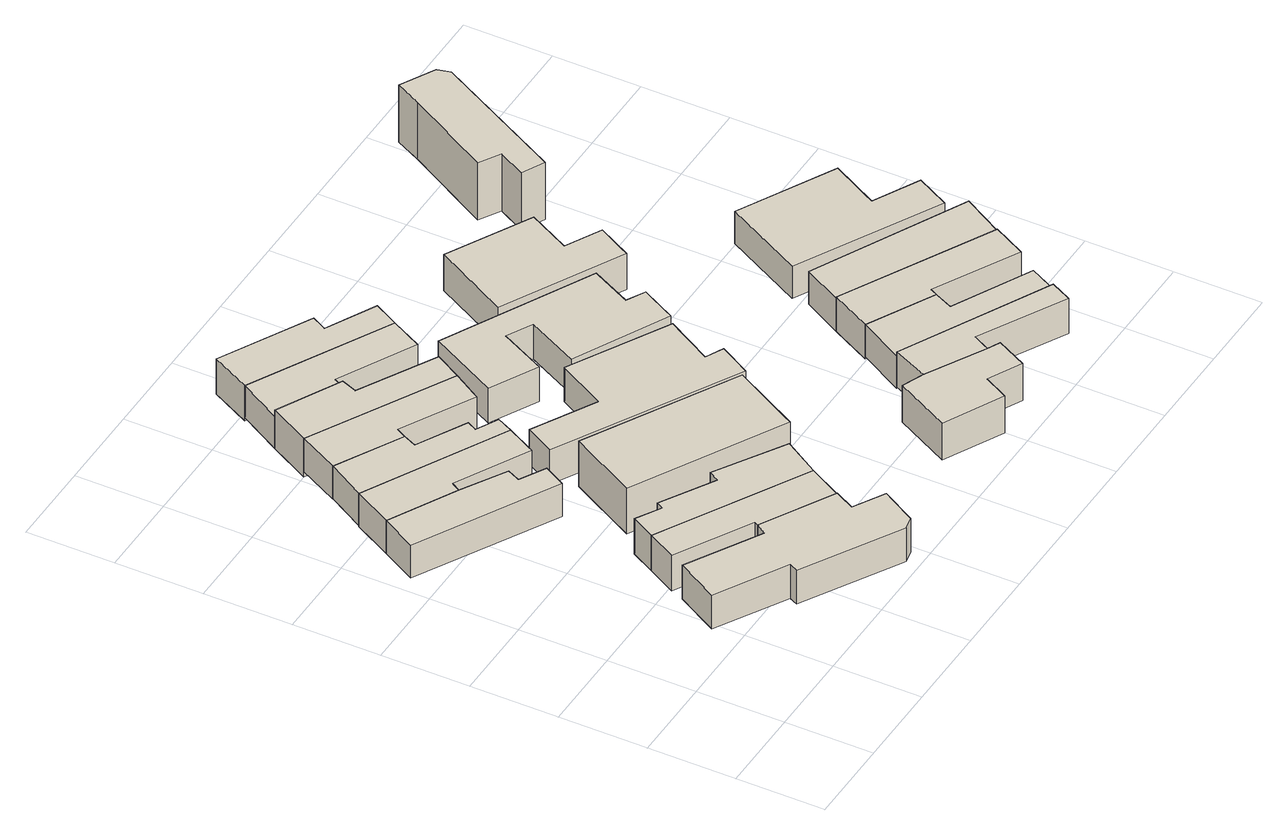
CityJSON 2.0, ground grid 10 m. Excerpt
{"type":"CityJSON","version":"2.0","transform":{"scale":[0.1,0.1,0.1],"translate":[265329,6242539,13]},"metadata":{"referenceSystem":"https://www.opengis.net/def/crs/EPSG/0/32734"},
"CityObjects":{
"building1":{"type":"Building","attributes":{"address":"50 Coleridge Road Salt River Cape Town","building":"house","building:levels":"1","footprint":{"type":"Polygon"},"plus_code":"CGXCXPXR+X9V","ground_height":15.85,"building_height":4.1,"roof_height":19.95},"geometry":[{"type":"Solid","lod":"1","boundaries":[[[[0,1,2,3,4,5]],[[1,6,7,3,2]],[[6,8,9,7]],[[8,10,11,9]],[[10,12,13,11]],[[12,14,15,13]],[[14,16,17,15]],[[16,18,19,17]],[[18,20,21,19]],[[20,22,23,21]],[[22,0,5,4,23]],[[4,3,7,9,11,13,15,17,19,21,23]],[[22,20,18,16,14,12,10,8,6,1,0]]]]}]},
"building2":{"type":"Building","attributes":{"address":"49 Burns Road Salt River Cape Town","building":"house","building:levels":"1","footprint":{"type":"Polygon"},"plus_code":"CFXRXPXR+XMW","ground_height":14.79,"building_height":4.1,"roof_height":18.89},"geometry":[{"type":"Solid","lod":"1","boundaries":[[[[24,25,26,27]],[[25,28,29,26]],[[28,30,31,29]],[[30,32,33,31]],[[32,34,35,33]],[[34,36,37,35]],[[36,24,27,37]],[[27,26,29,31,33,35,37]],[[36,34,32,30,28,25,24]]]]}]},
"building3":{"type":"Building","attributes":{"address":"Coleridge Road Salt River Cape Town","building":"house","building:levels":"1","footprint":{"type":"Polygon"},"plus_code":"CGX9X7X5+X7W","ground_height":15.67,"building_height":4.1,"roof_height":19.77},"geometry":[{"type":"Solid","lod":"1","boundaries":[[[[38,39,40,41]],[[39,42,43,40]],[[42,44,45,43]],[[44,46,2,45]],[[46,47,5,2]],[[47,38,41,5]],[[41,40,43,45,2,5]],[[47,46,44,42,39,38]]]]}]},
"building4":{"type":"Building","attributes":{"address":"47 Burns Road Salt River Cape Town","building":"house","building:levels":"1","footprint":{"type":"Polygon"},"plus_code":"CFXXXHXJ+X6X","ground_height":14.79,"building_height":4.1,"roof_height":18.89},"geometry":[{"type":"Solid","lod":"1","boundaries":[[[[36,34,35,37]],[[34,48,49,35]],[[48,50,51,49]],[[50,52,53,51]],[[52,54,55,53]],[[54,36,37,55]],[[37,35,49,51,53,55]],[[54,52,50,48,34,36]]]]}]},
"building5":{"type":"Building","attributes":{"address":"Coleridge Road Salt River Cape Town","building":"house","building:levels":"1","footprint":{"type":"Polygon"},"plus_code":"CGXJX3XW+X3V","ground_height":15.67,"building_height":4.1,"roof_height":19.77},"geometry":[{"type":"Solid","lod":"1","boundaries":[[[[38,56,57,41]],[[56,58,59,57]],[[58,60,61,59]],[[60,62,63,61]],[[62,64,65,63]],[[64,66,67,65]],[[66,39,40,67]],[[39,38,41,40]],[[41,57,59,61,63,65,67,40]],[[39,66,64,62,60,58,56,38]]]]}]},
"building6":{"type":"Building","attributes":{"address":"45 Burns Road Salt River Cape Town","building":"house","building:levels":"1","footprint":{"type":"Polygon"},"plus_code":"CGX4XCX5+X8W","ground_height":14.79,"building_height":4.1,"roof_height":18.89},"geometry":[{"type":"Solid","lod":"1","boundaries":[[[[68,69,53,55]],[[69,70,71,53]],[[70,72,73,71]],[[72,74,75,73]],[[74,76,77,75]],[[76,78,79,77]],[[78,80,81,79]],[[80,68,55,81]],[[55,53,71,73,75,77,79,81]],[[80,78,76,74,72,70,69,68]]]]}]},
"building7":{"type":"Building","attributes":{"address":"43 Burns Road Salt River Cape Town","building":"house","building:levels":"1","footprint":{"type":"Polygon"},"plus_code":"CGX6XCXP+XRV","ground_height":14.75,"building_height":4.1,"roof_height":18.85},"geometry":[{"type":"Solid","lod":"1","boundaries":[[[[82,83,79,81]],[[83,84,85,79]],[[84,86,87,85]],[[86,88,89,87]],[[88,90,91,89]],[[90,82,81,91]],[[81,79,85,87,89,91]],[[90,88,86,84,83,82]]]]}]},
"building8":{"type":"Building","attributes":{"address":"44 Coleridge Road Salt River Cape Town","building":"church","building:levels":"1.5","footprint":{"type":"Polygon"},"plus_code":"CGXQXQXV+XJX","ground_height":15.18,"building_height":5.5,"roof_height":20.68},"geometry":[{"type":"Solid","lod":"1","boundaries":[[[[92,93,94,95]],[[93,96,97,94]],[[96,98,99,97]],[[98,92,95,99]],[[95,94,97,99]],[[98,96,93,92]]]]}]},
"building9":{"type":"Building","attributes":{"address":"41 Burns Road Salt River Cape Town","building":"house","building:levels":"1","footprint":{"type":"Polygon"},"plus_code":"CGXCX8XF+XRX","ground_height":14.75,"building_height":4.1,"roof_height":18.85},"geometry":[{"type":"Solid","lod":"1","boundaries":[[[[100,101,89,91]],[[101,102,103,89]],[[102,104,105,103]],[[104,106,107,108,105]],[[106,109,110,111,108,107]],[[109,100,91,111,110]],[[91,89,103,105,108,111]],[[109,106,104,102,101,100]]]]}]},
"building10":{"type":"Building","attributes":{"address":"39 Burns Road Salt River Cape Town","building":"house","building:levels":"1","footprint":{"type":"Polygon"},"plus_code":"CGXFXHXW+X2W","ground_height":14.01,"building_height":4.1,"roof_height":18.11},"geometry":[{"type":"Solid","lod":"1","boundaries":[[[[109,106,107,110]],[[106,112,113,107]],[[112,114,115,113]],[[114,116,117,115]],[[116,118,119,117]],[[118,109,110,119]],[[110,107,113,115,117,119]],[[118,116,114,112,106,109]]]]}]},
"building11":{"type":"Building","attributes":{"address":"42 Coleridge Road Salt River Cape Town","building":"house","building:levels":"1","footprint":{"type":"Polygon"},"plus_code":"CHX4XVX7+XMR","ground_height":14.98,"building_height":4.1,"roof_height":19.08},"geometry":[{"type":"Solid","lod":"1","boundaries":[[[[120,121,122,123]],[[121,124,125,122]],[[124,126,127,125]],[[126,128,129,127]],[[128,130,131,129]],[[130,132,133,131]],[[132,134,135,133]],[[134,120,123,135]],[[123,122,125,127,129,131,133,135]],[[134,132,130,128,126,124,121,120]]]]}]},
"building12":{"type":"Building","attributes":{"address":"37 Burns Road Salt River Cape Town","building":"house","building:levels":"1","footprint":{"type":"Polygon"},"plus_code":"CGXHXMX2+X4W","ground_height":14.01,"building_height":4.1,"roof_height":18.11},"geometry":[{"type":"Solid","lod":"1","boundaries":[[[[136,137,117,119]],[[137,138,139,117]],[[138,140,141,139]],[[140,142,143,141]],[[142,144,145,143]],[[144,136,119,145]],[[119,117,139,141,143,145]],[[144,142,140,138,137,136]]]]}]},
"building13":{"type":"Building","attributes":{"address":"53 Coleridge Road Salt River Cape Town","building":"house","building:levels":"1","footprint":{"type":"Polygon"},"plus_code":"CHXRXWXC+XCW","ground_height":15.79,"building_height":4.1,"roof_height":19.89},"geometry":[{"type":"Solid","lod":"1","boundaries":[[[[146,147,148,149]],[[147,150,151,148]],[[150,152,153,151]],[[152,154,155,153]],[[154,156,157,155]],[[156,158,159,157]],[[158,160,161,159]],[[160,146,149,161]],[[149,148,151,153,155,157,159,161]],[[160,158,156,154,152,150,147,146]]]]}]},
"building14":{"type":"Building","attributes":{"address":"40 Coleridge Road Salt River Cape Town","building":"house","building:levels":"1","footprint":{"type":"Polygon"},"plus_code":"CHXFXHXF+X2W","ground_height":14.5,"building_height":4.1,"roof_height":18.6},"geometry":[{"type":"Solid","lod":"1","boundaries":[[[[162,163,164,165]],[[163,166,167,164]],[[166,168,169,167]],[[168,170,171,169]],[[170,172,173,171]],[[172,174,175,173]],[[174,176,177,175]],[[176,178,179,177]],[[178,180,181,179]],[[180,162,165,181]],[[165,164,167,169,171,173,175,177,179,181]],[[180,178,176,174,172,170,168,166,163,162]]]]}]},
"building15":{"type":"Building","attributes":{"address":"51 Coleridge Road Salt River Cape Town","building":"house","building:levels":"1","footprint":{"type":"Polygon"},"plus_code":"CJX4X7X9+XVV","ground_height":15.79,"building_height":4.1,"roof_height":19.89},"geometry":[{"type":"Solid","lod":"1","boundaries":[[[[182,183,184,185]],[[183,186,187,159,184]],[[186,188,189,157,159,187]],[[188,190,191,157,189]],[[190,192,193,191]],[[192,182,185,193]],[[185,184,159,157,191,193]],[[192,190,188,186,183,182]]]]}]},
"building16":{"type":"Building","attributes":{"address":"38 Coleridge Road Salt River Cape Town","building":"house","building:levels":"1","footprint":{"type":"Polygon"},"plus_code":"CHXMX6XG+XGV","ground_height":14.5,"building_height":4.1,"roof_height":18.6},"geometry":[{"type":"Solid","lod":"1","boundaries":[[[[194,195,196,197]],[[195,198,199,196]],[[198,200,201,199]],[[200,202,203,201]],[[202,204,205,203]],[[204,194,197,205]],[[197,196,199,201,203,205]],[[204,202,200,198,195,194]]]]}]},
"building17":{"type":"Building","attributes":{"address":"49 Coleridge Road Salt River Cape Town","building":"house","building:levels":"1","footprint":{"type":"Polygon"},"plus_code":"CJX9XMXX+XWV","ground_height":15.16,"building_height":4.1,"roof_height":19.26},"geometry":[{"type":"Solid","lod":"1","boundaries":[[[[206,207,208,209]],[[207,210,211,208]],[[210,212,213,211]],[[212,214,215,213]],[[214,216,217,215]],[[216,206,209,217]],[[209,208,211,213,215,217]],[[216,214,212,210,207,206]]]]}]},
"building18":{"type":"Building","attributes":{"address":"47 Coleridge Road Salt River Cape Town","building":"house","building:levels":"1","footprint":{"type":"Polygon"},"plus_code":"CJXFX2XX+XQR","ground_height":15.16,"building_height":4.1,"roof_height":19.26},"geometry":[{"type":"Solid","lod":"1","boundaries":[[[[218,219,213,215]],[[219,220,221,213]],[[220,222,223,221]],[[222,224,225,226,223]],[[224,227,228,229,226,225]],[[227,218,215,229,228]],[[215,213,221,223,226,229]],[[227,224,222,220,219,218]]]]}]},
"building19":{"type":"Building","attributes":{"address":"45 Coleridge Road Salt River Cape Town","building":"house","building:levels":"1","footprint":{"type":"Polygon"},"plus_code":"CJXJXJX8+XWW","ground_height":14.96,"building_height":4.1,"roof_height":19.06},"geometry":[{"type":"Solid","lod":"1","boundaries":[[[[227,224,225,228]],[[224,230,231,225]],[[230,232,233,231]],[[232,227,228,233]],[[228,225,231,233]],[[232,230,224,227]]]]}]},
"building20":{"type":"Building","attributes":{"address":"43 Coleridge Road Salt River Cape Town","building":"house","building:levels":"1","footprint":{"type":"Polygon"},"plus_code":"CJXMX7XF+XCX","ground_height":14.72,"building_height":4.1,"roof_height":18.82},"geometry":[{"type":"Solid","lod":"1","boundaries":[[[[234,235,236,237]],[[235,238,239,236]],[[238,240,241,239]],[[240,242,243,241]],[[242,244,245,243]],[[244,234,237,245]],[[237,236,239,241,243,245]],[[244,242,240,238,235,234]]]]}]},
"building21":{"type":"Building","attributes":{"address":"36 Coleridge Road Salt River Cape Town","building":"house","building:levels":"2","footprint":{"type":"Polygon"},"plus_code":"CJXCXQX9+XHV","ground_height":13.36,"building_height":6.9,"roof_height":20.26},"geometry":[{"type":"Solid","lod":"1","boundaries":[[[[246,247,248,249,250]],[[247,251,252,248]],[[251,253,254,252]],[[253,255,256,254]],[[255,257,258,256]],[[257,259,260,258]],[[259,261,262,263,260]],[[261,246,250,249,263,262]],[[249,248,252,254,256,258,260,263]],[[261,259,257,255,253,251,247,246]]]]}]}
},
"vertices":[
[265,86,26],[184,131,26],[184,131,68],[184,131,69],[265,86,69],[265,86,68],[176,119,26],[176,119,69],[93,166,26],[93,166,69],[66,118,26],[66,118,69],[145,73,26],[145,73,69],[140,63,26],[140,63,69],[250,0,26],[250,0,69],[265,3,26],[265,3,69],[288,43,26],[288,43,69],[253,63,26],[253,63,69],
[2,422,17],[158,337,17],[158,337,59],[2,422,59],[172,362,17],[172,362,59],[143,378,17],[143,378,59],[150,393,17],[150,393,59],[100,422,17],[100,422,59],[24,462,17],[24,462,59],
[286,124,23],[120,216,23],[120,216,68],[286,124,68],[102,183,23],[102,183,68],[187,136,23],[187,136,68],[184,131,23],[265,86,23],
[106,432,17],[106,432,59],[189,388,17],[189,388,59],[207,422,17],[207,422,59],[48,506,17],[48,506,59],
[311,165,23],[311,165,68],[234,212,23],[234,212,68],[227,200,23],[227,200,68],[167,235,23],[167,235,68],[163,227,23],[163,227,68],[135,243,23],[135,243,68],
[48,506,18],[207,422,18],[216,440,18],[216,440,59],[191,453,18],[191,453,59],[197,464,18],[197,464,59],[141,494,18],[141,494,59],[148,509,18],[148,509,59],[73,549,18],[73,549,59],
[73,549,17],[148,509,17],[154,520,17],[154,520,59],[236,476,17],[236,476,59],[256,509,17],[256,509,59],[97,595,17],[97,595,59],
[331,175,19],[373,252,19],[373,252,77],[331,175,77],[205,344,19],[205,344,77],[163,267,19],[163,267,77],
[97,595,10],[256,509,10],[273,539,10],[273,539,59],[187,586,10],[187,586,59],[194,604,10],[194,604,51],[194,604,59],[122,641,10],[122,641,51],[122,641,59],
[201,616,10],[201,616,51],[288,571,10],[288,571,51],[307,607,10],[307,607,51],[150,690,10],[150,690,51],
[427,360,17],[316,421,17],[316,421,61],[427,360,61],[285,366,17],[285,366,61],[214,405,17],[214,405,61],[196,372,17],[196,372,61],[397,261,17],[397,261,61],[417,297,17],[417,297,61],[397,307,17],[397,307,61],
[150,690,6],[307,607,6],[322,635,6],[322,635,51],[266,664,6],[266,664,51],[275,681,6],[275,681,51],[173,735,6],[173,735,51],
[410,47,22],[477,13,22],[477,13,69],[410,47,69],[492,41,22],[492,41,69],[530,22,22],[530,22,69],[548,57,22],[548,57,69],[534,64,22],[534,64,69],[468,100,22],[468,100,69],[443,110,22],[443,110,69],
[442,370,12],[463,410,12],[463,410,56],[442,370,56],[442,421,12],[442,421,56],[465,467,12],[465,467,56],[297,553,12],[297,553,56],[256,474,12],[256,474,56],[310,446,12],[310,446,56],[336,498,12],[336,498,56],[365,483,12],[365,483,56],[335,424,12],[335,424,56],
[653,55,24],[486,140,24],[486,140,69],[653,55,69],[468,100,24],[468,100,63],[534,64,24],[534,64,63],[544,83,24],[544,83,69],[641,31,24],[641,31,69],
[506,455,10],[527,494,10],[527,494,56],[506,455,56],[487,515,10],[487,515,56],[512,563,10],[512,563,56],[418,613,10],[418,613,56],[372,526,10],[372,526,56],
[653,55,22],[669,86,22],[669,86,63],[653,55,63],[580,131,22],[580,131,63],[590,152,22],[590,152,63],[515,191,22],[515,191,63],[486,140,22],[486,140,63],
[515,191,19],[590,152,19],[594,160,19],[594,160,63],[688,110,19],[688,110,63],[708,148,19],[708,148,61],[708,148,63],[539,237,19],[539,237,61],[539,237,63],
[735,195,19],[735,195,61],[563,281,19],[563,281,61],
[721,335,17],[613,392,17],[613,392,58],[721,335,58],[565,301,17],[565,301,58],[724,216,17],[724,216,58],[744,254,17],[744,254,58],[692,281,17],[692,281,58],
[541,642,0],[565,628,0],[565,628,73],[541,642,73],[541,642,49],[548,597,0],[548,597,73],[574,584,0],[574,584,73],[653,733,0],[653,733,73],[649,748,0],[649,748,73],[610,769,0],[610,769,73],[596,740,0],[596,740,49],[596,740,73]
]}
